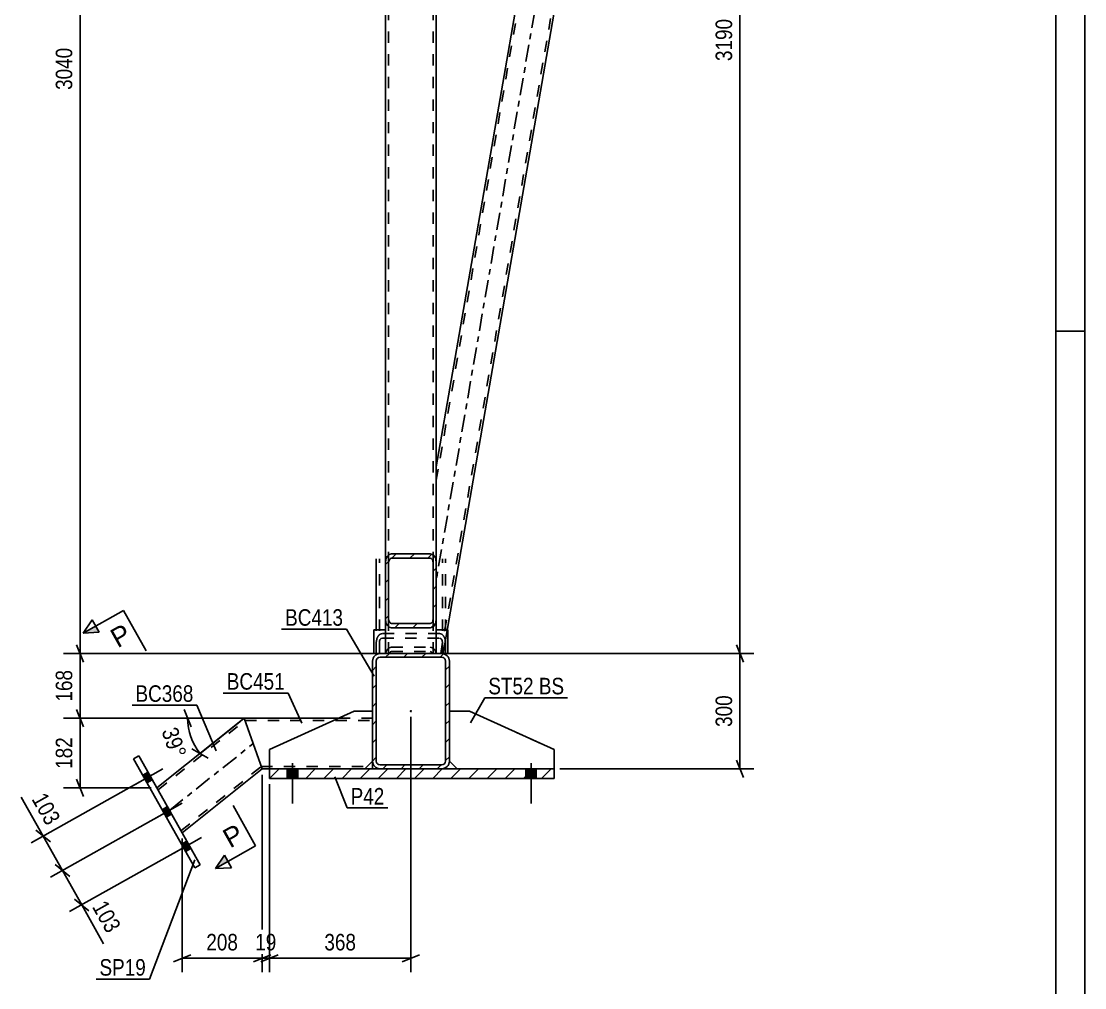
# Model space of a CAD drawing. Header units: millimetres. Extents: x -135 to 1054, y -647 to 194.
# Drawn here: x 870.1 to 1054.4, y -313.8 to -146.3 of the extents above; entities that cross this region are included whole.
import ezdxf

# ---------------------------------------------------------------- set-up
doc = ezdxf.new("R2010")
doc.units = ezdxf.units.MM
doc.linetypes.add('DXK_LINE_DOT2', pattern=[3.9198, 1.9599, -1.9599])
doc.linetypes.add('DXK_LINE_DOT3', pattern=[5.9187, 2.979, -0.9799, 0.9799, -0.9799])
doc.styles.add('Arial', font='ARIAL.TTF', dxfattribs={"height": 0.2})
doc.styles.add('Arial Narrow', font='ARIALN.TTF', dxfattribs={"height": 0.2})

# ---------------------------------------------------------------- blocks, each defined once
blk = doc.blocks.new('Unknown-122571314-1162')
at = {"color": 5, "linetype": 'Continuous'}
for p, q in [((1054.37, -647), (1054.37, 194)), ((1049.37, -642), (1049.37, 189)), ((1054.37, -200), (1049.37, -200))]:
    blk.add_line(p, q, dxfattribs=at)
blk = doc.blocks.new('Part-122571314-4455 - 4238')
at = {"color": 7, "linetype": 'DXK_LINE_DOT2'}
for p, q in [((942, -255.84), (942, -251.73)), ((943.87, -251.73), (942, -251.73)), ((943.16, -255.84), (942, -255.84))]:
    blk.add_line(p, q, dxfattribs=at)
at = {"color": 2, "linetype": 'Continuous'}
for p, q in [((944, -251.73), (943.87, -251.73)), ((944, -255.84), (944, -251.73)), ((944, -255.84), (943.16, -255.84))]:
    blk.add_line(p, q, dxfattribs=at)
blk = doc.blocks.new('Part-122571314-4410 - 4238')
at = {"color": 2, "linetype": 'Continuous'}
for p, q in [((893.59, -279.16), (908.73, -267.06)), ((911.53, -275.06), (909.01, -267.86)), ((897.95, -286.93), (911.81, -275.86)), ((911.81, -275.86), (911.53, -275.06))]:
    blk.add_line(p, q, dxfattribs=at)
at = {"color": 7, "linetype": 'DXK_LINE_DOT2'}
for p, q in [((909.01, -267.86), (908.73, -267.06)), ((893.79, -279.51), (908.87, -267.46)), ((897.75, -286.58), (911.67, -275.46)), ((911.79, -275.8), (911.73, -275.62)), ((911.81, -275.86), (911.79, -275.8)), ((893.59, -279.16), (897.95, -286.93))]:
    blk.add_line(p, q, dxfattribs=at)
at = {"color": 7, "linetype": 'DXK_LINE_DOT3'}
blk.add_line((895.77, -283.04), (910.27, -271.46), dxfattribs=at)
blk = doc.blocks.new('Part-122571314-4305 - 4238')
at = {"color": 2, "linetype": 'Continuous'}
blk.add_line((931.6, -251.73), (931.6, -239.47), dxfattribs=at)
at = {"color": 7, "linetype": 'DXK_LINE_DOT2'}
for p, q in [((932.13, -255.84), (932.13, -239.47)), ((943.06, -255.84), (943.06, -239.47)), ((943.6, -255.84), (943.6, -239.47)), ((931.6, -255.84), (931.6, -251.73)), ((932.66, -252.4), (932.25, -252.52)), ((942.53, -252.4), (932.66, -252.4)), ((942.94, -252.52), (942.53, -252.4)), ((931.68, -253.36), (931.6, -253.96)), ((932.13, -253.96), (932.17, -253.66)), ((932.46, -253.24), (932.66, -253.18)), ((932.66, -253.18), (942.53, -253.18)), ((942.53, -253.18), (942.73, -253.24)), ((943.02, -253.66), (943.06, -253.96)), ((943.52, -253.41), (943.52, -253.36)), ((943.6, -253.96), (943.52, -253.41)), ((931.6, -255.84), (943.6, -255.84))]:
    blk.add_line(p, q, dxfattribs=at)
for centre, radius, start, end in [((933.06, -253.69), 1.42, 124.4664, 166.7051), ((932.86, -253.82), 0.709, 124.4664, 166.7051), ((942.33, -253.82), 0.709, 13.2949, 55.5336), ((942.14, -253.69), 1.42, 13.2949, 55.5336)]:
    blk.add_arc(centre, radius, start, end, dxfattribs=at)
blk = doc.blocks.new('Part-122571314-4252 - 4238')
at = {"color": 7, "linetype": 'DXK_LINE_DOT2'}
for p, q in [((942.76, -255.84), (981.41, -32.52)), ((942, -225.83), (975.05, -34.84)), ((942, -223.49), (942, -228.18)), ((942, -255.84), (942, -240.12)), ((942.93, -255.84), (942, -255.84))]:
    blk.add_line(p, q, dxfattribs=at)
at = {"color": 2, "linetype": 'Continuous'}
for p, q in [((943.16, -255.84), (981.84, -32.36)), ((981.84, -32.36), (974.62, -35)), ((942, -223.49), (974.62, -35)), ((942, -240.12), (942, -228.18)), ((943.1, -255.84), (942.93, -255.84)), ((943.1, -255.84), (943.16, -255.84))]:
    blk.add_line(p, q, dxfattribs=at)
at = {"color": 7, "linetype": 'DXK_LINE_DOT3'}
blk.add_line((978.23, -33.68), (942, -243.03), dxfattribs=at)
blk = doc.blocks.new('Part-122571314-4290 - 4238')
at = {"linetype": 'Continuous'}
h = blk.add_hatch(dxfattribs=at)
h.set_pattern_fill('', scale=0.7, style=0, pattern_type=0)
h.set_pattern_definition([(45, (933.1965, -249.8555), (-1.57154, 1.57154), [])])
h.paths.add_polyline_path([(933.2, -240.12), (933.2, -249.86), (933.28, -250.45), (933.51, -250.96), (933.85, -251.29), (934.26, -251.41), (940.93, -251.41), (941.34, -251.29), (941.68, -250.96), (941.92, -250.45), (942, -249.86), (942, -240.12), (941.92, -239.53), (941.68, -239.02), (941.34, -238.69), (940.93, -238.57), (934.26, -238.57), (933.85, -238.69), (933.51, -239.02), (933.28, -239.53)])
h.paths.add_polyline_path([(933.89, -239.57), (934.06, -239.41), (934.26, -239.35), (940.93, -239.35), (941.13, -239.41), (941.31, -239.57), (941.42, -239.83), (941.46, -240.12), (941.46, -249.86), (941.42, -250.15), (941.31, -250.41), (941.13, -250.57), (940.93, -250.63), (934.26, -250.63), (934.06, -250.57), (933.89, -250.41), (933.77, -250.15), (933.73, -249.86), (933.73, -240.12), (933.77, -239.83)])
at = {"color": 2, "linetype": 'Continuous'}
for p, q in [((933.28, -239.53), (933.2, -240.12)), ((934.26, -238.57), (933.85, -238.69)), ((934.06, -239.41), (934.26, -239.35)), ((934.26, -238.57), (940.93, -238.57)), ((934.26, -239.35), (940.93, -239.35)), ((941.34, -238.69), (940.93, -238.57)), ((940.93, -239.35), (941.13, -239.41)), ((942, -240.12), (941.92, -239.53)), ((933.2, -249.86), (933.2, -240.12)), ((933.73, -240.12), (933.77, -239.83)), ((933.73, -249.86), (933.73, -240.12)), ((941.42, -239.83), (941.46, -240.12)), ((941.46, -249.86), (941.46, -240.12)), ((942, -249.86), (942, -240.12)), ((933.2, -255.84), (933.2, -249.86)), ((933.2, -249.86), (933.28, -250.45)), ((933.77, -250.15), (933.73, -249.86)), ((934.26, -250.63), (934.06, -250.57)), ((934.26, -250.63), (940.93, -250.63)), ((941.13, -250.57), (940.93, -250.63)), ((941.46, -249.86), (941.42, -250.15)), ((941.92, -250.45), (942, -249.86)), ((942, -255.84), (942, -249.86)), ((933.85, -251.29), (934.26, -251.41)), ((934.26, -251.41), (940.93, -251.41)), ((940.93, -251.41), (941.34, -251.29))]:
    blk.add_line(p, q, dxfattribs=at)
at = {"color": 7, "linetype": 'DXK_LINE_DOT2'}
for p, q in [((933.2, -249.86), (933.2, -240.12)), ((933.73, -255.84), (933.73, -240.12)), ((941.46, -255.84), (941.46, -240.12)), ((942, -249.86), (942, -240.12)), ((933.2, -255.84), (942, -255.84)), ((933.26, -255.84), (933.28, -255.7)), ((933.89, -255.74), (933.84, -255.84)), ((933.85, -254.86), (934.26, -254.74)), ((934.06, -255.57), (933.89, -255.74)), ((934.26, -255.52), (934.06, -255.57)), ((934.26, -254.74), (940.93, -254.74)), ((934.26, -255.52), (940.93, -255.52)), ((940.93, -254.74), (941.34, -254.86)), ((941.13, -255.57), (940.93, -255.52)), ((941.31, -255.74), (941.13, -255.57)), ((941.35, -255.84), (941.31, -255.74)), ((941.92, -255.7), (941.93, -255.84))]:
    blk.add_line(p, q, dxfattribs=at)
at = {"color": 2, "linetype": 'Continuous'}
for centre, radius, start, end in [((934.66, -239.85), 1.42, 124.4664, 166.7051), ((934.46, -239.99), 0.709, 124.4664, 166.7051), ((940.73, -239.99), 0.709, 13.2949, 55.5336), ((940.54, -239.85), 1.42, 13.2949, 55.5336), ((934.66, -250.13), 1.42, 193.2949, 235.5336), ((934.46, -249.99), 0.709, 193.2949, 235.5336), ((940.73, -249.99), 0.709, 304.4664, 346.7051), ((940.54, -250.13), 1.42, 304.4664, 346.7051)]:
    blk.add_arc(centre, radius, start, end, dxfattribs=at)
at = {"color": 7, "linetype": 'DXK_LINE_DOT2'}
for centre, start, end in [((934.66, -256.02), 124.4664, 166.7051), ((940.54, -256.02), 13.2949, 55.5336)]:
    blk.add_arc(centre, 1.42, start, end, dxfattribs=at)
blk = doc.blocks.new('Part-122571314-4380 - 4238')
at = {"linetype": 'Continuous'}
h = blk.add_hatch(dxfattribs=at)
h.set_pattern_fill('', scale=0.7, style=0, pattern_type=0)
h.set_pattern_definition([(45, (913.0799, -277.5046), (-1.57154, 1.57154), [])])
h.paths.add_polyline_path([(913.08, -275.84), (913.08, -277.5), (962.41, -277.5), (962.41, -275.84)])
at = {"color": 2, "linetype": 'Continuous'}
for p, q in [((913.08, -277.5), (913.08, -275.84)), ((913.08, -275.84), (962.41, -275.84)), ((962.41, -275.84), (962.41, -277.5)), ((962.41, -277.5), (913.08, -277.5))]:
    blk.add_line(p, q, dxfattribs=at)
blk = doc.blocks.new('Part-122571314-4395 - 4238')
at = {"color": 2, "linetype": 'Continuous'}
for p, q in [((908.72, -267.04), (925.11, -267.04)), ((911.52, -275.04), (908.72, -267.04)), ((930.93, -275.04), (930.93, -274.5)), ((911.8, -275.84), (913.08, -275.84)), ((930.93, -275.84), (930.93, -275.04))]:
    blk.add_line(p, q, dxfattribs=at)
at = {"color": 7, "linetype": 'DXK_LINE_DOT2'}
for p, q in [((925.11, -267.04), (930.93, -267.04)), ((930.93, -274.5), (930.93, -267.04)), ((908.86, -267.44), (930.93, -267.44)), ((930.93, -267.47), (930.93, -267.44)), ((911.53, -275.06), (911.52, -275.04)), ((911.8, -275.84), (911.52, -275.04)), ((911.66, -275.44), (930.93, -275.44)), ((913.08, -275.84), (930.93, -275.84)), ((930.93, -275.78), (930.93, -275.6)), ((930.93, -275.84), (930.93, -275.78))]:
    blk.add_line(p, q, dxfattribs=at)
blk = doc.blocks.new('Part-122571314-4419 - 4238')
at = {"color": 2, "linetype": 'Continuous'}
for p, q in [((890.47, -273.6), (889.54, -274.12)), ((889.54, -274.12), (900.14, -293.01)), ((901.07, -292.49), (890.47, -273.6)), ((900.14, -293.01), (901.07, -292.49))]:
    blk.add_line(p, q, dxfattribs=at)
blk = doc.blocks.new('Part-122571314-4435 - 4238')
at = {"color": 2, "linetype": 'Continuous'}
for p, q in [((944.26, -265.84), (947.75, -265.84)), ((947.75, -265.84), (962.41, -272.5)), ((962.41, -275.84), (962.41, -272.5)), ((945.6, -275.84), (944.26, -274.5))]:
    blk.add_line(p, q, dxfattribs=at)
at = {"color": 7, "linetype": 'DXK_LINE_DOT2'}
for p, q in [((944.26, -274.5), (944.26, -265.84)), ((962.41, -275.84), (945.6, -275.84))]:
    blk.add_line(p, q, dxfattribs=at)
blk = doc.blocks.new('Part-122571314-4436 - 4238')
at = {"color": 7, "linetype": 'DXK_LINE_DOT2'}
for p, q in [((944.26, -274.5), (944.26, -265.84)), ((944.26, -265.84), (947.75, -265.84)), ((947.75, -265.84), (962.41, -272.5)), ((962.41, -272.5), (962.41, -275.84)), ((945.6, -275.84), (944.26, -274.5)), ((962.41, -275.84), (945.6, -275.84))]:
    blk.add_line(p, q, dxfattribs=at)
blk = doc.blocks.new('Part-122571314-4442 - 4238')
at = {"color": 2, "linetype": 'Continuous'}
for p, q in [((927.75, -265.84), (913.08, -272.5)), ((930.93, -265.84), (927.75, -265.84)), ((913.08, -272.5), (913.08, -275.84)), ((930.93, -274.5), (929.6, -275.84))]:
    blk.add_line(p, q, dxfattribs=at)
at = {"color": 7, "linetype": 'DXK_LINE_DOT2'}
for p, q in [((930.93, -265.84), (930.93, -274.5)), ((913.08, -275.84), (929.6, -275.84))]:
    blk.add_line(p, q, dxfattribs=at)
blk = doc.blocks.new('Part-122571314-4458 - 4238')
at = {"color": 2, "linetype": 'Continuous'}
for p, q in [((931.2, -255.84), (931.2, -251.73)), ((933.2, -251.73), (931.2, -251.73)), ((931.2, -255.84), (932.26, -255.84))]:
    blk.add_line(p, q, dxfattribs=at)
at = {"color": 7, "linetype": 'DXK_LINE_DOT2'}
for p, q in [((933.2, -255.84), (933.2, -251.73)), ((932.26, -255.84), (933.2, -255.84))]:
    blk.add_line(p, q, dxfattribs=at)
blk = doc.blocks.new('Part-122571314-4465 - 4238')
at = {"linetype": 'Continuous'}
h = blk.add_hatch(dxfattribs=at)
h.set_pattern_fill('', scale=0.7, style=0, pattern_type=0)
h.set_pattern_definition([(45, (930.9299, -274.505), (-1.57154, 1.57154), [])])
h.paths.add_polyline_path([(930.93, -257.17), (930.93, -274.5), (931.03, -275.02), (931.32, -275.45), (931.75, -275.74), (932.26, -275.84), (942.93, -275.84), (943.44, -275.74), (943.87, -275.45), (944.16, -275.02), (944.26, -274.5), (944.26, -257.17), (944.16, -256.66), (943.87, -256.23), (943.44, -255.94), (942.93, -255.84), (932.26, -255.84), (931.75, -255.94), (931.32, -256.23), (931.03, -256.66)])
h.paths.add_polyline_path([(931.79, -256.7), (932.01, -256.56), (932.26, -256.5), (942.93, -256.5), (943.18, -256.56), (943.4, -256.7), (943.55, -256.92), (943.6, -257.17), (943.6, -274.5), (943.55, -274.76), (943.4, -274.98), (943.18, -275.12), (942.93, -275.17), (932.26, -275.17), (932.01, -275.12), (931.79, -274.98), (931.65, -274.76), (931.6, -274.5), (931.6, -257.17), (931.65, -256.92)])
blk.add_hatch(color=30, dxfattribs=at).paths.add_polyline_path([(937.6, -265.94, -1), (937.6, -265.74, -1)])
at = {"color": 2, "linetype": 'Continuous'}
for p, q in [((932.26, -255.84), (931.75, -255.94)), ((932.26, -255.84), (942.93, -255.84)), ((943.44, -255.94), (942.93, -255.84)), ((931.03, -256.66), (930.93, -257.17)), ((930.93, -274.5), (930.93, -257.17)), ((931.6, -257.17), (931.65, -256.92)), ((931.6, -274.5), (931.6, -257.17)), ((932.01, -256.56), (932.26, -256.5)), ((932.26, -256.5), (942.93, -256.5)), ((942.93, -256.5), (943.18, -256.56)), ((943.55, -256.92), (943.6, -257.17)), ((943.6, -274.5), (943.6, -257.17)), ((944.26, -257.17), (944.16, -256.66)), ((944.26, -274.5), (944.26, -257.17)), ((930.93, -274.5), (931.03, -275.02)), ((931.65, -274.76), (931.6, -274.5)), ((943.6, -274.5), (943.55, -274.76)), ((944.16, -275.02), (944.26, -274.5)), ((931.75, -275.74), (932.26, -275.84)), ((932.26, -275.17), (932.01, -275.12)), ((932.26, -275.17), (942.93, -275.17)), ((932.26, -275.84), (942.93, -275.84)), ((943.18, -275.12), (942.93, -275.17)), ((942.93, -275.84), (943.44, -275.74))]:
    blk.add_line(p, q, dxfattribs=at)
at = {"color": 7, "linetype": 'DXK_LINE_DOT3'}
blk.add_line((937.6, -265.84), (937.6, -265.84), dxfattribs=at)
at = {"color": 30, "linetype": 'DXK_LINE_DOT3'}
blk.add_line((937.6, -265.84), (937.6, -265.84), dxfattribs=at)
at = {"color": 30, "linetype": 'Continuous'}
blk.add_circle((937.6, -265.84), 0.1, dxfattribs=at)
at = {"color": 2, "linetype": 'Continuous'}
for centre, radius, start, end in [((932.26, -257.17), 1.33, 112.5, 157.5), ((942.93, -257.17), 1.33, 22.5, 67.5), ((932.26, -257.17), 0.667, 112.5, 157.5), ((942.93, -257.17), 0.667, 22.5, 67.5), ((932.26, -274.5), 1.33, 202.5, 247.5), ((932.26, -274.5), 0.667, 202.5, 247.5), ((942.93, -274.5), 0.667, 292.5, 337.5), ((942.93, -274.5), 1.33, 292.5, 337.5)]:
    blk.add_arc(centre, radius, start, end, dxfattribs=at)
blk = doc.blocks.new('Bolt-122571314-4486 - 4238')
at = {"linetype": 'Continuous'}
blk.add_hatch(color=1, dxfattribs=at).paths.add_polyline_path([(916.18, -277.5), (917.98, -277.5), (917.98, -275.84), (916.18, -275.84)])
blk.add_hatch(color=1, dxfattribs=at).paths.add_polyline_path([(916.18, -277.5), (917.98, -277.5), (917.98, -275.84), (916.18, -275.84)])
at = {"color": 1, "linetype": 'Continuous'}
for p, q in [((916.18, -275.84), (916.18, -277.5)), ((916.18, -275.84), (916.18, -277.5)), ((917.08, -274.84), (917.08, -281.84)), ((917.08, -274.84), (917.08, -281.84)), ((917.98, -275.84), (917.98, -277.5)), ((917.98, -275.84), (917.98, -277.5))]:
    blk.add_line(p, q, dxfattribs=at)
blk = doc.blocks.new('Bolt-122571314-4487 - 4238')
at = {"linetype": 'Continuous'}
blk.add_hatch(color=1, dxfattribs=at).paths.add_polyline_path([(957.51, -277.5), (959.31, -277.5), (959.31, -275.84), (957.51, -275.84)])
blk.add_hatch(color=1, dxfattribs=at).paths.add_polyline_path([(957.51, -277.5), (959.31, -277.5), (959.31, -275.84), (957.51, -275.84)])
at = {"color": 1, "linetype": 'Continuous'}
for p, q in [((957.51, -275.84), (957.51, -277.5)), ((957.51, -275.84), (957.51, -277.5)), ((958.41, -274.84), (958.41, -281.84)), ((958.41, -274.84), (958.41, -281.84)), ((959.31, -275.84), (959.31, -277.5)), ((959.31, -275.84), (959.31, -277.5))]:
    blk.add_line(p, q, dxfattribs=at)
blk = doc.blocks.new('Bolt-122571314-4488 - 4238')
at = {"linetype": 'Continuous'}
for points in [[(891.14, -276.97), (891.85, -278.25), (892.78, -277.73), (892.07, -276.45)], [(891.14, -276.97), (891.85, -278.25), (892.78, -277.73), (892.07, -276.45)], [(891.14, -276.97), (891.85, -278.25), (892.78, -277.73), (892.07, -276.45)], [(894.48, -282.93), (895.2, -284.21), (896.13, -283.68), (895.41, -282.4)], [(894.48, -282.93), (895.2, -284.21), (896.13, -283.68), (895.41, -282.4)], [(897.83, -288.89), (898.54, -290.16), (899.47, -289.64), (898.76, -288.36)], [(897.83, -288.89), (898.54, -290.16), (899.47, -289.64), (898.76, -288.36)], [(897.83, -288.89), (898.54, -290.16), (899.47, -289.64), (898.76, -288.36)]]:
    blk.add_hatch(color=1, dxfattribs=at).paths.add_polyline_path(points)
at = {"color": 1, "linetype": 'Continuous'}
for p, q in [((889.81, -278.55), (894.63, -275.85)), ((889.81, -278.55), (894.63, -275.85)), ((889.81, -278.55), (894.63, -275.85)), ((891.14, -276.97), (892.07, -276.45)), ((891.14, -276.97), (892.07, -276.45)), ((891.14, -276.97), (892.07, -276.45)), ((891.85, -278.25), (892.78, -277.73)), ((891.85, -278.25), (892.78, -277.73)), ((891.85, -278.25), (892.78, -277.73)), ((893.15, -284.51), (897.98, -281.8)), ((893.15, -284.51), (897.98, -281.8)), ((894.48, -282.93), (895.41, -282.4)), ((894.48, -282.93), (895.41, -282.4)), ((895.2, -284.21), (896.13, -283.68)), ((895.2, -284.21), (896.13, -283.68)), ((896.5, -290.47), (901.32, -287.76)), ((896.5, -290.47), (901.32, -287.76)), ((896.5, -290.47), (901.32, -287.76)), ((897.83, -288.89), (898.76, -288.36)), ((897.83, -288.89), (898.76, -288.36)), ((897.83, -288.89), (898.76, -288.36)), ((898.54, -290.16), (899.47, -289.64)), ((898.54, -290.16), (899.47, -289.64)), ((898.54, -290.16), (899.47, -289.64))]:
    blk.add_line(p, q, dxfattribs=at)
blk = doc.blocks.new('Part-122571314-4505 - 4238')
at = {"color": 7, "linetype": 'DXK_LINE_DOT2'}
for p, q in [((933.2, -63.17), (942, -63.17)), ((933.2, -78.89), (933.2, -63.17)), ((933.73, -255.84), (933.73, -63.17)), ((941.46, -255.84), (941.46, -63.17)), ((942, -78.89), (942, -63.17)), ((933.2, -255.84), (933.2, -240.12)), ((942, -255.84), (942, -240.12)), ((933.2, -255.84), (942, -255.84))]:
    blk.add_line(p, q, dxfattribs=at)
at = {"color": 2, "linetype": 'Continuous'}
for p, q in [((933.2, -240.12), (933.2, -78.89)), ((942, -240.12), (942, -78.89))]:
    blk.add_line(p, q, dxfattribs=at)
blk = doc.blocks.new('StraightDimension-122571314-36387 - 4238')
at = {"color": 7, "linetype": 'Continuous'}
for p, q in [((911.81, -276.86), (911.81, -311.07)), ((897.95, -287.93), (897.95, -311.07)), ((899.45, -308.07), (896.45, -309.27)), ((897.95, -308.67), (911.81, -308.67)), ((910.31, -309.27), (913.31, -308.07))]:
    blk.add_line(p, q, dxfattribs=at)
at = {"color": 0}
blk.add_wipeout([(908.22, -307.92), (908.22, -303.72), (901.54, -303.72), (901.54, -307.92)], dxfattribs=at)
at = {"color": 3, "style": 'Arial Narrow'}
blk.add_text('208', height=2.863, dxfattribs=at).set_placement((902.14, -307.32))
blk = doc.blocks.new('StraightDimension-122571314-4536 - 4238')
at = {"color": 7, "linetype": 'Continuous'}
for p, q in [((894.9, -283.53), (875.12, -294.64)), ((897.31, -290.01), (878.46, -300.6)), ((875.95, -292.45), (878.47, -294.48)), ((877.21, -293.47), (880.55, -299.43)), ((881.81, -300.44), (879.3, -298.41))]:
    blk.add_line(p, q, dxfattribs=at)
at = {"color": 0}
blk.add_wipeout([(884.74, -305.34), (888.4, -303.29), (885.13, -297.46), (881.46, -299.52)], dxfattribs=at)
at = {"color": 7, "linetype": 'Continuous'}
blk.add_line((880.55, -299.43), (884.34, -306.17), dxfattribs=at)
blk.add_line((880.55, -299.43), (884.34, -306.17), dxfattribs=at)
at = {"color": 3, "style": 'Arial Narrow'}
blk.add_text('103', height=2.863, rotation=-60.6877, dxfattribs=at).set_placement((882.28, -299.75))
blk = doc.blocks.new('StraightDimension-122571314-4527 - 4238')
at = {"color": 7, "linetype": 'Continuous'}
for p, q in [((890.62, -278.1), (871.77, -288.68)), ((894.9, -283.53), (875.12, -294.64)), ((872.6, -286.49), (875.12, -288.52)), ((873.86, -287.51), (877.21, -293.47)), ((878.47, -294.48), (875.95, -292.45))]:
    blk.add_line(p, q, dxfattribs=at)
at = {"color": 0}
blk.add_wipeout([(874.26, -286.68), (877.92, -284.63), (874.65, -278.8), (870.99, -280.85)], dxfattribs=at)
at = {"color": 7, "linetype": 'Continuous'}
blk.add_line((873.86, -287.51), (870.08, -280.76), dxfattribs=at)
blk.add_line((873.86, -287.51), (870.08, -280.76), dxfattribs=at)
at = {"color": 3, "style": 'Arial Narrow'}
blk.add_text('103', height=2.863, rotation=-60.6877, dxfattribs=at).set_placement((871.8, -281.08))
blk = doc.blocks.new('StraightDimension-122571314-33867 - 4238')
at = {"color": 7, "linetype": 'Continuous'}
for p, q in [((995.21, -44.67), (994.01, -41.67)), ((938.6, -43.17), (997.01, -43.17)), ((994.61, -255.84), (994.61, -43.17)), ((938.6, -255.84), (997.01, -255.84)), ((994.01, -254.34), (995.21, -257.34))]:
    blk.add_line(p, q, dxfattribs=at)
at = {"color": 0}
blk.add_wipeout([(993.86, -145.25), (989.66, -145.25), (989.66, -153.76), (993.86, -153.76)], dxfattribs=at)
at = {"color": 3, "style": 'Arial Narrow'}
blk.add_text('3190', height=2.863, rotation=90.0002, dxfattribs=at).set_placement((993.26, -153.16))
blk = doc.blocks.new('StraightDimension-122571314-33868 - 4238')
at = {"color": 7, "linetype": 'Continuous'}
for p, q in [((938.6, -255.84), (997.01, -255.84)), ((995.21, -257.34), (994.01, -254.34)), ((994.61, -275.84), (994.61, -255.84)), ((994.01, -274.34), (995.21, -277.34)), ((963.41, -275.84), (997.01, -275.84))]:
    blk.add_line(p, q, dxfattribs=at)
at = {"color": 0}
blk.add_wipeout([(993.86, -262.5), (989.66, -262.5), (989.66, -269.18), (993.86, -269.18)], dxfattribs=at)
at = {"color": 3, "style": 'Arial Narrow'}
blk.add_text('300', height=2.863, rotation=90.0002, dxfattribs=at).set_placement((993.26, -268.58))
blk = doc.blocks.new('StraightDimension-122571314-34030 - 4238')
at = {"color": 7, "linetype": 'Continuous'}
for p, q in [((936.6, -53.17), (877.41, -53.17)), ((880.86, -54.67), (879.66, -51.67)), ((880.26, -255.84), (880.26, -53.17)), ((932.2, -255.84), (877.41, -255.84)), ((879.66, -254.34), (880.86, -257.34))]:
    blk.add_line(p, q, dxfattribs=at)
at = {"color": 0}
blk.add_wipeout([(879.51, -150.25), (875.31, -150.25), (875.31, -158.76), (879.51, -158.76)], dxfattribs=at)
at = {"color": 3, "style": 'Arial Narrow'}
blk.add_text('3040', height=2.863, rotation=90.0002, dxfattribs=at).set_placement((878.91, -158.16))
blk = doc.blocks.new('StraightDimension-122571314-34031 - 4238')
at = {"color": 7, "linetype": 'Continuous'}
for p, q in [((932.2, -255.84), (877.41, -255.84)), ((879.66, -254.34), (880.86, -257.34)), ((880.26, -267.06), (880.26, -255.84)), ((907.73, -267.06), (877.41, -267.06)), ((880.86, -268.56), (879.66, -265.56))]:
    blk.add_line(p, q, dxfattribs=at)
at = {"color": 0}
blk.add_wipeout([(879.51, -258.1), (875.31, -258.1), (875.31, -264.79), (879.51, -264.79)], dxfattribs=at)
at = {"color": 3, "style": 'Arial Narrow'}
blk.add_text('168', height=2.863, rotation=90.0002, dxfattribs=at).set_placement((878.91, -264.19))
blk = doc.blocks.new('StraightDimension-122571314-36386 - 4238')
at = {"color": 7, "linetype": 'Continuous'}
for p, q in [((911.81, -276.86), (911.81, -311.07)), ((913.08, -278.5), (913.08, -311.07)), ((910.31, -309.27), (913.31, -308.07)), ((914.58, -308.07), (911.58, -309.27)), ((911.81, -308.67), (913.08, -308.67))]:
    blk.add_line(p, q, dxfattribs=at)
at = {"color": 0}
blk.add_wipeout([(914.87, -307.92), (914.87, -303.72), (910.02, -303.72), (910.02, -307.92)], dxfattribs=at)
at = {"color": 3, "style": 'Arial Narrow'}
blk.add_text('19', height=2.863, dxfattribs=at).set_placement((910.62, -307.32))
blk = doc.blocks.new('StraightDimension-122571314-34032 - 4238')
at = {"color": 7, "linetype": 'Continuous'}
for p, q in [((907.73, -267.06), (877.41, -267.06)), ((879.66, -265.56), (880.86, -268.56)), ((880.26, -279.16), (880.26, -267.06)), ((880.86, -280.66), (879.66, -277.66)), ((892.59, -279.16), (877.41, -279.16))]:
    blk.add_line(p, q, dxfattribs=at)
at = {"color": 0}
blk.add_wipeout([(879.51, -269.76), (875.31, -269.76), (875.31, -276.45), (879.51, -276.45)], dxfattribs=at)
at = {"color": 3, "style": 'Arial Narrow'}
blk.add_text('182', height=2.863, rotation=90.0002, dxfattribs=at).set_placement((878.91, -275.85))
blk = doc.blocks.new('StraightDimension-122571314-36385 - 4238')
at = {"color": 7, "linetype": 'Continuous'}
for p, q in [((937.6, -266.84), (937.6, -311.07)), ((913.08, -278.5), (913.08, -311.07)), ((914.58, -308.07), (911.58, -309.27)), ((913.08, -308.67), (937.6, -308.67)), ((936.1, -309.27), (939.1, -308.07))]:
    blk.add_line(p, q, dxfattribs=at)
at = {"color": 0}
blk.add_wipeout([(928.68, -307.92), (928.68, -303.72), (922, -303.72), (922, -307.92)], dxfattribs=at)
at = {"color": 3, "style": 'Arial Narrow'}
blk.add_text('368', height=2.863, dxfattribs=at).set_placement((922.6, -307.32))
blk = doc.blocks.new('AngleDimension-122571314-37767 - 4238')
at = {"color": 7, "linetype": 'Continuous'}
for p, q in [((898.31, -265.56), (899.51, -268.56)), ((898.91, -267.06), (908.73, -267.06)), ((901.06, -273.19), (908.73, -267.06)), ((907.95, -267.68), (901.06, -273.19)), ((902.46, -273.98), (899.65, -272.39))]:
    blk.add_line(p, q, dxfattribs=at)
blk.add_arc((908.73, -267.06), 9.82, 180, 218.6282, dxfattribs=at)
at = {"color": 0}
blk.add_wipeout([(895.72, -275.04), (899.68, -273.65), (897.54, -267.55), (893.58, -268.94)], dxfattribs=at)
at = {"color": 3, "style": 'Arial Narrow'}
blk.add_text('39°', height=2.863, rotation=-70.6858, dxfattribs=at).set_placement((894.35, -269.31))
blk = doc.blocks.new('Mark-122571314-4391 - 4238')
at = {"color": 0}
blk.add_wipeout([(915.74, -262.12), (915.74, -259.12), (905.69, -259.12), (905.69, -262.12)], dxfattribs=at)
blk.add_wipeout([(915.74, -262.12), (915.74, -259.12), (905.69, -259.12), (905.69, -262.12)], dxfattribs=at)
at = {"color": 30, "linetype": 'Continuous'}
for p in [(905.09, -262.72), (918.67, -267.91)]:
    blk.add_line(p, (916.34, -262.72), dxfattribs=at)
at = {"color": 3, "style": 'Arial Narrow'}
blk.add_text('BC451', height=2.863, dxfattribs=at).set_placement((905.69, -262.12))
blk = doc.blocks.new('MarkSet-122571314-36429 - 4238')
at = {"color": 0}
blk.add_wipeout([(958.87, -262.93), (958.87, -259.93), (951.01, -259.93), (951.01, -262.93)], dxfattribs=at)
blk.add_wipeout([(958.87, -262.93), (958.87, -259.93), (951.01, -259.93), (951.01, -262.93)], dxfattribs=at)
at = {"color": 30, "linetype": 'Continuous'}
blk.add_line((947.91, -267.86), (950.41, -263.53), dxfattribs=at)
at = {"color": 3, "style": 'Arial Narrow'}
blk.add_text('ST52', height=2.863, dxfattribs=at).set_placement((951.01, -262.93))
at = {"color": 0}
blk.add_wipeout([(964.15, -262.93), (964.15, -259.93), (959.77, -259.93), (959.77, -262.93)], dxfattribs=at)
blk.add_wipeout([(964.15, -262.93), (964.15, -259.93), (959.77, -259.93), (959.77, -262.93)], dxfattribs=at)
at = {"color": 30, "linetype": 'Continuous'}
blk.add_line((950.41, -263.53), (964.75, -263.53), dxfattribs=at)
at = {"color": 3, "style": 'Arial Narrow'}
blk.add_text('BS', height=2.863, dxfattribs=at).set_placement((959.77, -262.93))
blk = doc.blocks.new('Mark-122571314-4376 - 4238')
at = {"color": 0}
blk.add_wipeout([(933, -282.03), (933, -279.03), (927.15, -279.03), (927.15, -282.03)], dxfattribs=at)
blk.add_wipeout([(933, -282.03), (933, -279.03), (927.15, -279.03), (927.15, -282.03)], dxfattribs=at)
at = {"color": 30, "linetype": 'Continuous'}
for p, q in [((924.39, -277.23), (926.55, -282.63)), ((926.55, -282.63), (933.6, -282.63))]:
    blk.add_line(p, q, dxfattribs=at)
at = {"color": 3, "style": 'Arial Narrow'}
blk.add_text('P42', height=2.863, dxfattribs=at).set_placement((927.15, -282.03))
blk = doc.blocks.new('Mark-122571314-4406 - 4238')
at = {"color": 0}
blk.add_wipeout([(899.92, -264.23), (899.92, -261.23), (889.87, -261.23), (889.87, -264.23)], dxfattribs=at)
blk.add_wipeout([(899.92, -264.23), (899.92, -261.23), (889.87, -261.23), (889.87, -264.23)], dxfattribs=at)
at = {"color": 30, "linetype": 'Continuous'}
for p in [(889.27, -264.83), (903.87, -272.71)]:
    blk.add_line(p, (900.52, -264.83), dxfattribs=at)
at = {"color": 3, "style": 'Arial Narrow'}
blk.add_text('BC368', height=2.863, dxfattribs=at).set_placement((889.87, -264.23))
blk = doc.blocks.new('Mark-122571314-4415 - 4238')
at = {"color": 0}
blk.add_wipeout([(891.67, -311.69), (891.67, -308.69), (883.63, -308.69), (883.63, -311.69)], dxfattribs=at)
blk.add_wipeout([(891.67, -311.69), (891.67, -308.69), (883.63, -308.69), (883.63, -311.69)], dxfattribs=at)
at = {"color": 30, "linetype": 'Continuous'}
for p in [(900.16, -291.61), (883.03, -312.29)]:
    blk.add_line(p, (892.27, -312.29), dxfattribs=at)
at = {"color": 3, "style": 'Arial Narrow'}
blk.add_text('SP19', height=2.863, dxfattribs=at).set_placement((883.63, -311.69))
blk = doc.blocks.new('SectionMark-122571314-37717 - 4238')
at = {"linetype": 'Continuous'}
for points in [[(882.99, -251.09), (883.6, -252.18), (880.81, -252.31)], [(905.28, -290.8), (905.9, -291.89), (903.72, -293.11)]]:
    blk.add_hatch(color=6, dxfattribs=at).paths.add_polyline_path(points)
at = {"color": 6, "linetype": 'Continuous'}
for p, q in [((880.81, -252.31), (882.38, -250)), ((883.6, -252.18), (882.38, -250)), ((880.81, -252.31), (883.6, -252.18)), ((903.72, -293.11), (905.28, -290.8)), ((905.28, -290.8), (906.51, -292.98)), ((906.51, -292.98), (903.72, -293.11))]:
    blk.add_line(p, q, dxfattribs=at)
at = {"color": 0, "linetype": 'Continuous'}
for points in [[(889.48, -253.46), (887.77, -250.41), (885.06, -251.93), (886.77, -254.98)], [(908.96, -288.16), (907.25, -285.11), (904.54, -286.63), (906.25, -289.68)]]:
    blk.add_wipeout(points, dxfattribs=at)
at = {"color": 6, "linetype": 'Continuous'}
for p, q in [((887.78, -248.39), (880.81, -252.31)), ((887.78, -248.39), (891.7, -255.37)), ((910.69, -289.19), (906.77, -282.22)), ((910.69, -289.19), (903.72, -293.11))]:
    blk.add_line(p, q, dxfattribs=at)
at = {"color": 3, "linetype": 'Continuous', "style": 'Arial'}
for p in [(886.77, -254.98), (906.25, -289.68)]:
    blk.add_text('P', height=3.34, rotation=29.3125, dxfattribs=at).set_placement(p)
blk = doc.blocks.new('Mark-122571314-4461 - 4238')
at = {"color": 0}
blk.add_wipeout([(925.85, -251.04), (925.85, -248.04), (915.8, -248.04), (915.8, -251.04)], dxfattribs=at)
blk.add_wipeout([(925.85, -251.04), (925.85, -248.04), (915.8, -248.04), (915.8, -251.04)], dxfattribs=at)
at = {"color": 30, "linetype": 'Continuous'}
for p in [(915.2, -251.64), (931.24, -259.79)]:
    blk.add_line(p, (926.45, -251.64), dxfattribs=at)
at = {"color": 3, "style": 'Arial Narrow'}
blk.add_text('BC413', height=2.863, dxfattribs=at).set_placement((915.8, -251.04))

msp = doc.modelspace()

# ---------------------------------------------------------------- block references
for name in ['Unknown-122571314-1162', 'Part-122571314-4252 - 4238', 'Part-122571314-4505 - 4238', 'Part-122571314-4305 - 4238', 'Part-122571314-4290 - 4238', 'Part-122571314-4458 - 4238', 'Part-122571314-4455 - 4238', 'Part-122571314-4465 - 4238', 'Part-122571314-4410 - 4238', 'Part-122571314-4395 - 4238', 'Part-122571314-4442 - 4238', 'Part-122571314-4435 - 4238', 'Part-122571314-4436 - 4238', 'Part-122571314-4419 - 4238', 'Bolt-122571314-4488 - 4238', 'Part-122571314-4380 - 4238', 'Bolt-122571314-4486 - 4238', 'Bolt-122571314-4487 - 4238']:
    msp.add_blockref(name, (0, 0))

# ---------------------------------------------------------------- next in the draw order: block references
for name in ['StraightDimension-122571314-33867 - 4238', 'StraightDimension-122571314-34030 - 4238', 'StraightDimension-122571314-36387 - 4238']:
    msp.add_blockref(name, (0, 0))

# ---------------------------------------------------------------- next in the draw order: block references
for name in ['StraightDimension-122571314-34031 - 4238', 'StraightDimension-122571314-33868 - 4238', 'StraightDimension-122571314-36386 - 4238', 'StraightDimension-122571314-4536 - 4238']:
    msp.add_blockref(name, (0, 0))

# ---------------------------------------------------------------- next in the draw order: block references
for name in ['MarkSet-122571314-36429 - 4238', 'StraightDimension-122571314-36385 - 4238', 'StraightDimension-122571314-4527 - 4238']:
    msp.add_blockref(name, (0, 0))

# ---------------------------------------------------------------- next in the draw order: block references
for name in ['StraightDimension-122571314-34032 - 4238', 'Mark-122571314-4376 - 4238', 'Mark-122571314-4415 - 4238']:
    msp.add_blockref(name, (0, 0))

# ---------------------------------------------------------------- next in the draw order: block references
msp.add_blockref('AngleDimension-122571314-37767 - 4238', (0, 0))

# ---------------------------------------------------------------- next in the draw order: block references
for name in ['Mark-122571314-4391 - 4238', 'Mark-122571314-4406 - 4238']:
    msp.add_blockref(name, (0, 0))

# ---------------------------------------------------------------- next in the draw order: block references
for name in ['SectionMark-122571314-37717 - 4238', 'Mark-122571314-4461 - 4238']:
    msp.add_blockref(name, (0, 0))

doc.saveas('drawing.dxf')
